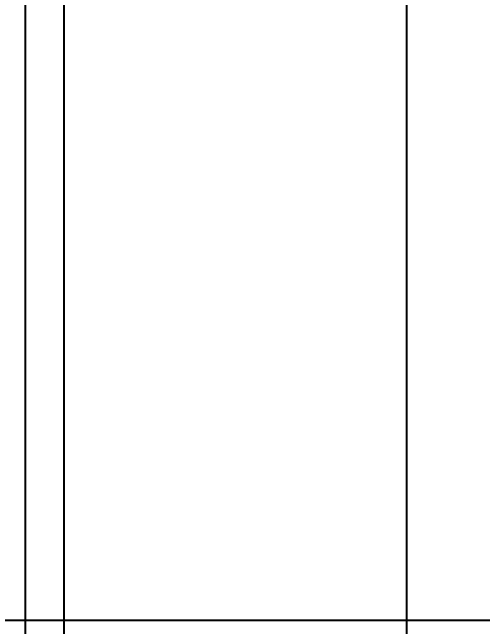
# Model space of a CAD drawing. Header units: metres. Extents: x 0 to 63075, y 0 to 44550.
# Drawn here: x 37346.5 to 37470.5, y 17234.2 to 17396 of the extents above; entities that cross this region are included whole.
import ezdxf

# ---------------------------------------------------------------- set-up
doc = ezdxf.new("R2010")
doc.units = ezdxf.units.M
doc.header["$LTSCALE"] = 75
doc.layers.add('SDM', color=7, linetype='Continuous')
doc.layers.add('SL1', color=8, linetype='Continuous')
doc.styles.add('ROMANS', font='ROMANS.SHX')
doc.dimstyles.new('75___1-75', dxfattribs={"dimscale": 75, "dimtxt": 2.5, "dimasz": 2, "dimexe": 1.5, "dimexo": 1, "dimgap": 0.5, "dimtad": 1, "dimdec": 0, "dimzin": 12, "dimtxsty": 'ROMANS', "dimcen": 0, "dimclrd": 256, "dimclre": 256, "dimclrt": 3, "dimazin": 3, "dimtfac": 1, "dimtdec": 0, "dimtmove": 0, "dimatfit": 0, "dimfxl": 1, "dimlwd": -1, "dimlwe": -1, "dimarcsym": 0})

# ---------------------------------------------------------------- blocks, each defined once
blk = doc.blocks.new('A$C916a30d5')
at = {"layer": 'SL1'}
for p, q in [((2409.7, 5180), (2409.7, 8455)), ((2500, 5155), (2500, 8455)), ((2399.5, 5180), (2399.5, 8255)), ((478, 6455.53), (7122, 6455.53))]:
    blk.add_line(p, q, dxfattribs=at)
blk = doc.blocks.new('*D27')
at = {"layer": 'Defpoints', "color": 0, "transparency": 16777216}
for p in [(37007.79, 17285.37), (33880.11, 15935.3), (38625.53, 15935.3)]:
    blk.add_point(p, dxfattribs=at)
at = {"layer": 'SDM', "transparency": 16777216}
for p, q in [((36932.79, 17285.37), (33767.61, 17285.37)), ((33880.11, 17135.37), (33880.11, 16085.3)), ((38550.53, 15935.3), (33767.61, 15935.3))]:
    blk.add_line(p, q, dxfattribs=at)
for points in [[(33855.11, 17135.37), (33905.11, 17135.37), (33880.11, 17285.37)], [(33855.11, 16085.3), (33905.11, 16085.3), (33880.11, 15935.3)]]:
    blk.add_solid(points, dxfattribs=at)
at = {"layer": 'SDM', "color": 3, "transparency": 16777216, "insert": (33748.86, 16610.34), "char_height": 187.5, "attachment_point": 5, "rotation": 90, "style": 'ROMANS'}
blk.add_mtext('1350', dxfattribs=at)

msp = doc.modelspace()

# ---------------------------------------------------------------- block references
at = {"layer": 'SDM'}
msp.add_blockref('A$C916a30d5', (34950.53, 10780.37), dxfattribs=at)

# ---------------------------------------------------------------- dimensions: what is measured, and where the dimension line sits
dim = msp.add_linear_dim(base=(33880.11, 15935.3), p1=(37007.79, 17285.37), p2=(38625.53, 15935.3), angle=90, dimstyle='75___1-75', dxfattribs=at)
dim.commit()
dim.dimension.update_dxf_attribs({"geometry": '*D27', "text_midpoint": (33748.86, 16610.34)})

doc.saveas('drawing.dxf')
